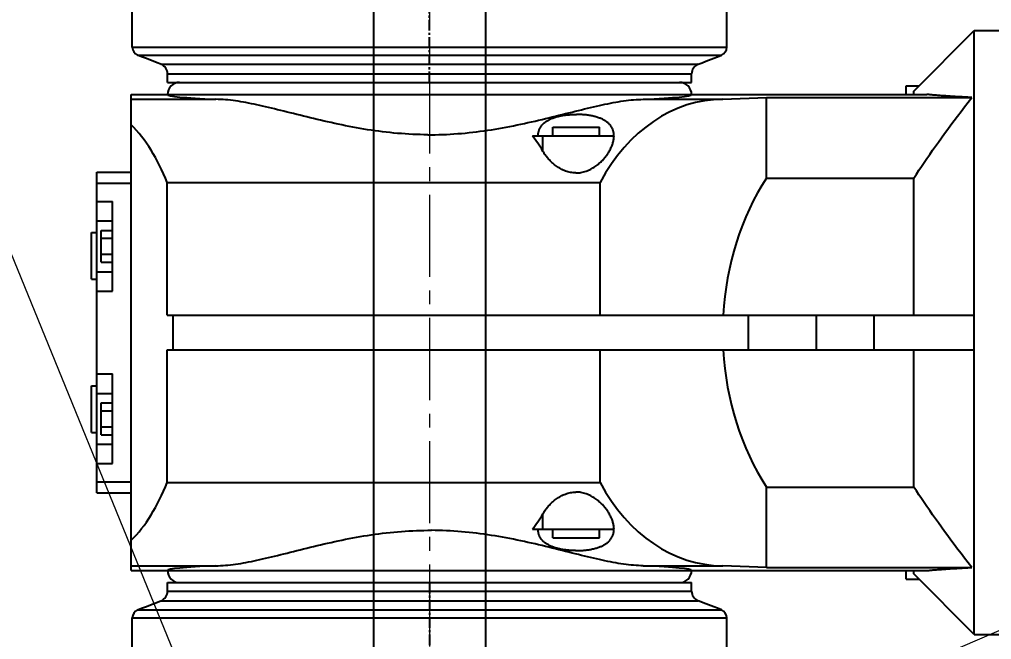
# Model space of a CAD drawing. Header units: inches. Extents: x -375 to 8535, y -477 to 12465.
# Drawn here: x 1586 to 2150, y 10822 to 11181 of the extents above; entities that cross this region are included whole.
import ezdxf

# ---------------------------------------------------------------- set-up
doc = ezdxf.new("R2010")
doc.units = ezdxf.units.IN
doc.header["$LTSCALE"] = 5
doc.linetypes.add('CENTER', pattern=[2, 1.25, -0.25, 0.25, -0.25])
doc.linetypes.add('CENTER2', pattern=[28.575, 19.05, -3.175, 3.175, -3.175])
doc.layers.add('1轮廓实线层', color=7, linetype='Continuous')
doc.layers.add('6文字层', color=3, linetype='Continuous')
doc.layers.add('图层1', color=1, linetype='CENTER2', lineweight=13)
doc.layers.add('图层4', color=3, linetype='Continuous', lineweight=13)
doc.styles.add('PC_TEXTSTYLE', font='isocp.shx', dxfattribs={"width": 0.8, "bigfont": 'hzfs.shx'})
doc.dimstyles.new('TH_GBDIM', dxfattribs={"dimscale": 15, "dimtxt": 3, "dimasz": 2.5, "dimexe": 1.25, "dimexo": 0, "dimgap": 0.8, "dimtad": 1, "dimdec": 0, "dimzin": 0, "dimdsep": 46, "dimtxsty": 'PC_TEXTSTYLE', "dimcen": 2.5, "dimclrd": 256, "dimclre": 256, "dimclrt": 3, "dimadec": 0, "dimazin": 0, "dimtfac": 0.714286, "dimtdec": 0, "dimtmove": 0, "dimatfit": 3, "dimfxl": 0, "dimtzin": 0, "dimlwd": -1, "dimlwe": -1, "dimarcsym": 0})

# ---------------------------------------------------------------- blocks, each defined once
blk = doc.blocks.new('*D1728')
at = {"layer": '1轮廓实线层', "color": 3}
for p, q in [((1824.2, 11560.72), (2945.1, 11560.72)), ((2926.35, 11523.22), (2926.35, 6264.8)), ((2687.2, 6227.3), (2945.1, 6227.3))]:
    blk.add_line(p, q, dxfattribs=at)
for points in [[(2932.6, 11523.22), (2920.1, 11523.22), (2926.35, 11560.72)], [(2920.1, 6264.8), (2932.6, 6264.8), (2926.35, 6227.3)]]:
    blk.add_solid(points, dxfattribs=at)
at = {"layer": 'Defpoints', "color": 0}
for p in [(1824.2, 11560.72), (2687.2, 6227.3), (2926.35, 6227.3)]:
    blk.add_point(p, dxfattribs=at)
at = {"layer": '1轮廓实线层', "color": 3, "insert": (2896.35, 8762.47), "char_height": 45, "attachment_point": 5, "rotation": 90, "style": 'PC_TEXTSTYLE'}
blk.add_mtext('～5335', dxfattribs=at)
blk = doc.blocks.new('7.5KW-11KW')
at = {"color": 1, "linetype": 'CENTER'}
for p, q in [((-12856.14, 5770.08), (-12856.14, 5846.08)), ((-12856.14, 5480.08), (-12856.14, 5404.08))]:
    blk.add_line(p, q, dxfattribs=at)
for p, q in [((-13028.64, 5790.46), (-13028.64, 5813.08)), ((-12683.64, 5790.46), (-12683.64, 5813.08)), ((-12575.14, 5765.08), (-12540.14, 5800.08)), ((-12540.14, 5800.08), (-12497.14, 5800.08)), ((-12540.14, 5450.08), (-12540.14, 5800.08)), ((-13028.64, 5790.46), (-12683.64, 5790.46)), ((-13023.23, 5784.97), (-13025.49, 5785.85)), ((-13025.49, 5785.85), (-12686.79, 5785.85)), ((-12689.05, 5784.97), (-12686.79, 5785.85)), ((-13020.98, 5784.09), (-13023.23, 5784.97)), ((-13016.47, 5782.33), (-13020.98, 5784.09)), ((-13014.21, 5781.45), (-13016.47, 5782.33)), ((-13011.96, 5780.57), (-13014.21, 5781.45)), ((-13011.96, 5780.57), (-12700.32, 5780.57)), ((-12700.32, 5780.57), (-12698.06, 5781.45)), ((-12698.06, 5781.45), (-12695.81, 5782.33)), ((-12695.81, 5782.33), (-12691.3, 5784.09)), ((-12691.3, 5784.09), (-12689.05, 5784.97)), ((-13008.14, 5774.98), (-12704.14, 5774.98)), ((-13008.14, 5770.08), (-13008.14, 5774.98)), ((-12704.14, 5770.08), (-12704.14, 5774.98)), ((-13008.14, 5770.08), (-12704.14, 5770.08)), ((-13029.14, 5763.08), (-12567.67, 5763.08)), ((-13029.14, 5487.08), (-13029.14, 5763.08)), ((-12579.64, 5768.08), (-12572.14, 5768.08)), ((-12579.64, 5763.08), (-12579.64, 5768.08)), ((-12575.14, 5763.08), (-12575.14, 5765.08)), ((-12567.12, 5763.02), (-12567.67, 5763.08)), ((-12566.56, 5762.97), (-12567.12, 5763.02)), ((-12565.98, 5762.92), (-12566.56, 5762.97)), ((-13029.14, 5760.28), (-12980.07, 5760.28)), ((-12978.71, 5760.26), (-12980.07, 5760.28)), ((-12977.33, 5760.21), (-12978.71, 5760.26)), ((-12975.92, 5760.14), (-12977.33, 5760.21)), ((-12974.5, 5760.03), (-12975.92, 5760.14)), ((-12973.05, 5759.9), (-12974.5, 5760.03)), ((-12971.59, 5759.74), (-12973.05, 5759.9)), ((-12970.12, 5759.56), (-12971.59, 5759.74)), ((-12968.63, 5759.36), (-12970.12, 5759.56)), ((-12967.14, 5759.13), (-12968.63, 5759.36)), ((-12965.65, 5758.89), (-12967.14, 5759.13)), ((-12964.15, 5758.63), (-12965.65, 5758.89)), ((-12962.62, 5758.36), (-12964.15, 5758.63)), ((-12961.07, 5758.06), (-12962.62, 5758.36)), ((-12959.5, 5757.75), (-12961.07, 5758.06)), ((-12957.9, 5757.42), (-12959.5, 5757.75)), ((-12956.28, 5757.07), (-12957.9, 5757.42)), ((-12756, 5757.07), (-12754.38, 5757.42)), ((-12754.38, 5757.42), (-12752.78, 5757.75)), ((-12752.78, 5757.75), (-12751.2, 5758.06)), ((-12751.2, 5758.06), (-12749.65, 5758.36)), ((-12749.65, 5758.36), (-12748.13, 5758.63)), ((-12748.13, 5758.63), (-12746.63, 5758.89)), ((-12746.63, 5758.89), (-12745.13, 5759.13)), ((-12745.13, 5759.13), (-12743.64, 5759.36)), ((-12743.64, 5759.36), (-12742.16, 5759.56)), ((-12742.16, 5759.56), (-12740.69, 5759.74)), ((-12740.69, 5759.74), (-12739.23, 5759.9)), ((-12739.23, 5759.9), (-12737.78, 5760.03)), ((-12737.78, 5760.03), (-12736.35, 5760.14)), ((-12736.35, 5760.14), (-12734.95, 5760.21)), ((-12734.95, 5760.21), (-12733.56, 5760.26)), ((-12733.56, 5760.26), (-12732.2, 5760.28)), ((-12732.2, 5760.28), (-12686.04, 5760.28)), ((-12686.04, 5760.28), (-12660.73, 5761.31)), ((-12660.73, 5761.31), (-12541.54, 5761.31)), ((-12660.73, 5714.64), (-12660.73, 5761.31)), ((-12565.38, 5762.86), (-12565.98, 5762.92)), ((-12564.76, 5762.81), (-12565.38, 5762.86)), ((-12564.12, 5762.76), (-12564.76, 5762.81)), ((-12563.47, 5762.7), (-12564.12, 5762.76)), ((-12562.79, 5762.65), (-12563.47, 5762.7)), ((-12562.1, 5762.59), (-12562.79, 5762.65)), ((-12561.38, 5762.54), (-12562.1, 5762.59)), ((-12560.65, 5762.48), (-12561.38, 5762.54)), ((-12559.9, 5762.43), (-12560.65, 5762.48)), ((-12559.12, 5762.37), (-12559.9, 5762.43)), ((-12558.33, 5762.32), (-12559.12, 5762.37)), ((-12557.51, 5762.26), (-12558.33, 5762.32)), ((-12556.68, 5762.2), (-12557.51, 5762.26)), ((-12555.82, 5762.15), (-12556.68, 5762.2)), ((-12554.95, 5762.09), (-12555.82, 5762.15)), ((-12554.05, 5762.03), (-12554.95, 5762.09)), ((-12553.13, 5761.98), (-12554.05, 5762.03)), ((-12552.19, 5761.92), (-12553.13, 5761.98)), ((-12551.23, 5761.86), (-12552.19, 5761.92)), ((-12550.24, 5761.8), (-12551.23, 5761.86)), ((-12549.24, 5761.74), (-12550.24, 5761.8)), ((-12548.21, 5761.68), (-12549.24, 5761.74)), ((-12547.15, 5761.62), (-12548.21, 5761.68)), ((-12546.08, 5761.56), (-12547.15, 5761.62)), ((-12544.98, 5761.5), (-12546.08, 5761.56)), ((-12545.76, 5755.88), (-12543.67, 5758.58)), ((-12543.86, 5761.43), (-12544.98, 5761.5)), ((-12542.71, 5761.37), (-12543.86, 5761.43)), ((-12543.67, 5758.58), (-12541.54, 5761.31)), ((-12541.54, 5761.31), (-12542.71, 5761.37)), ((-12954.63, 5756.71), (-12956.28, 5757.07)), ((-12952.96, 5756.34), (-12954.63, 5756.71)), ((-12951.26, 5755.95), (-12952.96, 5756.34)), ((-12949.54, 5755.55), (-12951.26, 5755.95)), ((-12947.81, 5755.13), (-12949.54, 5755.55)), ((-12946.04, 5754.71), (-12947.81, 5755.13)), ((-12944.26, 5754.27), (-12946.04, 5754.71)), ((-12942.46, 5753.83), (-12944.26, 5754.27)), ((-12940.63, 5753.38), (-12942.46, 5753.83)), ((-12938.79, 5752.92), (-12940.63, 5753.38)), ((-12936.93, 5752.45), (-12938.79, 5752.92)), ((-12935.04, 5751.98), (-12936.93, 5752.45)), ((-12933.14, 5751.5), (-12935.04, 5751.98)), ((-12779.13, 5751.5), (-12777.23, 5751.98)), ((-12777.23, 5751.98), (-12775.35, 5752.45)), ((-12775.35, 5752.45), (-12773.49, 5752.92)), ((-12773.49, 5752.92), (-12771.64, 5753.38)), ((-12771.64, 5753.38), (-12769.82, 5753.83)), ((-12769.82, 5753.83), (-12768.02, 5754.27)), ((-12768.02, 5754.27), (-12766.23, 5754.71)), ((-12766.23, 5754.71), (-12764.47, 5755.13)), ((-12764.47, 5755.13), (-12762.73, 5755.55)), ((-12762.73, 5755.55), (-12761.02, 5755.95)), ((-12761.02, 5755.95), (-12759.32, 5756.34)), ((-12759.32, 5756.34), (-12757.65, 5756.71)), ((-12757.65, 5756.71), (-12756, 5757.07)), ((-12549.81, 5750.6), (-12547.81, 5753.22)), ((-12547.81, 5753.22), (-12545.76, 5755.88)), ((-12931.22, 5751.02), (-12933.14, 5751.5)), ((-12929.29, 5750.54), (-12931.22, 5751.02)), ((-12927.33, 5750.06), (-12929.29, 5750.54)), ((-12925.36, 5749.58), (-12927.33, 5750.06)), ((-12923.38, 5749.1), (-12925.36, 5749.58)), ((-12921.38, 5748.62), (-12923.38, 5749.1)), ((-12919.36, 5748.14), (-12921.38, 5748.62)), ((-12917.33, 5747.67), (-12919.36, 5748.14)), ((-12915.29, 5747.2), (-12917.33, 5747.67)), ((-12913.23, 5746.74), (-12915.29, 5747.2)), ((-12911.16, 5746.29), (-12913.23, 5746.74)), ((-12909.08, 5745.84), (-12911.16, 5746.29)), ((-12803.19, 5745.84), (-12801.11, 5746.29)), ((-12801.11, 5746.29), (-12799.04, 5746.74)), ((-12799.04, 5746.74), (-12796.99, 5747.2)), ((-12796.99, 5747.2), (-12794.94, 5747.67)), ((-12794.94, 5747.67), (-12792.91, 5748.14)), ((-12792.91, 5748.14), (-12790.9, 5748.62)), ((-12790.9, 5748.62), (-12788.9, 5749.1)), ((-12790.51, 5745.78), (-12790.24, 5746.06)), ((-12790.24, 5746.06), (-12789.95, 5746.34)), ((-12789.95, 5746.34), (-12789.65, 5746.6)), ((-12789.65, 5746.6), (-12789.34, 5746.86)), ((-12789.34, 5746.86), (-12789.01, 5747.12)), ((-12789.01, 5747.12), (-12788.68, 5747.36)), ((-12788.9, 5749.1), (-12786.91, 5749.58)), ((-12788.68, 5747.36), (-12788.33, 5747.6)), ((-12788.33, 5747.6), (-12787.97, 5747.83)), ((-12787.97, 5747.83), (-12787.6, 5748.05)), ((-12787.6, 5748.05), (-12787.22, 5748.27)), ((-12787.22, 5748.27), (-12786.82, 5748.47)), ((-12786.91, 5749.58), (-12784.94, 5750.06)), ((-12786.82, 5748.47), (-12786.42, 5748.68)), ((-12786.42, 5748.68), (-12785.99, 5748.87)), ((-12785.99, 5748.87), (-12785.55, 5749.07)), ((-12785.55, 5749.07), (-12785.1, 5749.25)), ((-12785.1, 5749.25), (-12784.64, 5749.43)), ((-12784.94, 5750.06), (-12782.99, 5750.54)), ((-12784.64, 5749.43), (-12784.16, 5749.61)), ((-12784.16, 5749.61), (-12783.66, 5749.77)), ((-12783.66, 5749.77), (-12783.16, 5749.93)), ((-12783.16, 5749.93), (-12782.64, 5750.09)), ((-12782.99, 5750.54), (-12781.05, 5751.02)), ((-12782.64, 5750.09), (-12782.11, 5750.23)), ((-12782.11, 5750.23), (-12781.57, 5750.37)), ((-12781.57, 5750.37), (-12781.02, 5750.5)), ((-12781.05, 5751.02), (-12779.13, 5751.5)), ((-12781.02, 5750.5), (-12780.46, 5750.62)), ((-12780.46, 5750.62), (-12779.89, 5750.74)), ((-12779.89, 5750.74), (-12779.31, 5750.84)), ((-12779.31, 5750.84), (-12778.73, 5750.94)), ((-12778.73, 5750.94), (-12778.13, 5751.03)), ((-12778.13, 5751.03), (-12777.54, 5751.12)), ((-12777.54, 5751.12), (-12776.94, 5751.19)), ((-12776.94, 5751.19), (-12776.33, 5751.26)), ((-12776.33, 5751.26), (-12775.72, 5751.32)), ((-12775.72, 5751.32), (-12775.11, 5751.37)), ((-12775.11, 5751.37), (-12774.5, 5751.42)), ((-12774.5, 5751.42), (-12773.88, 5751.45)), ((-12773.88, 5751.45), (-12773.27, 5751.48)), ((-12773.27, 5751.48), (-12772.66, 5751.5)), ((-12772.66, 5751.5), (-12772.05, 5751.52)), ((-12772.05, 5751.52), (-12771.44, 5751.52)), ((-12771.44, 5751.52), (-12770.84, 5751.52)), ((-12770.23, 5751.52), (-12770.84, 5751.52)), ((-12769.62, 5751.5), (-12770.23, 5751.52)), ((-12769.01, 5751.48), (-12769.62, 5751.5)), ((-12768.4, 5751.45), (-12769.01, 5751.48)), ((-12767.78, 5751.42), (-12768.4, 5751.45)), ((-12767.17, 5751.37), (-12767.78, 5751.42)), ((-12766.56, 5751.32), (-12767.17, 5751.37)), ((-12765.95, 5751.26), (-12766.56, 5751.32)), ((-12765.34, 5751.19), (-12765.95, 5751.26)), ((-12764.74, 5751.12), (-12765.34, 5751.19)), ((-12764.14, 5751.03), (-12764.74, 5751.12)), ((-12763.55, 5750.94), (-12764.14, 5751.03)), ((-12762.97, 5750.84), (-12763.55, 5750.94)), ((-12762.39, 5750.74), (-12762.97, 5750.84)), ((-12761.82, 5750.62), (-12762.39, 5750.74)), ((-12761.26, 5750.5), (-12761.82, 5750.62)), ((-12760.71, 5750.37), (-12761.26, 5750.5)), ((-12760.17, 5750.23), (-12760.71, 5750.37)), ((-12759.64, 5750.09), (-12760.17, 5750.23)), ((-12759.12, 5749.93), (-12759.64, 5750.09)), ((-12758.62, 5749.77), (-12759.12, 5749.93)), ((-12758.12, 5749.61), (-12758.62, 5749.77)), ((-12757.64, 5749.43), (-12758.12, 5749.61)), ((-12757.17, 5749.25), (-12757.64, 5749.43)), ((-12756.72, 5749.07), (-12757.17, 5749.25)), ((-12756.28, 5748.87), (-12756.72, 5749.07)), ((-12755.86, 5748.68), (-12756.28, 5748.87)), ((-12755.45, 5748.47), (-12755.86, 5748.68)), ((-12755.06, 5748.27), (-12755.45, 5748.47)), ((-12754.68, 5748.05), (-12755.06, 5748.27)), ((-12754.31, 5747.83), (-12754.68, 5748.05)), ((-12753.95, 5747.6), (-12754.31, 5747.83)), ((-12753.6, 5747.36), (-12753.95, 5747.6)), ((-12753.26, 5747.12), (-12753.6, 5747.36)), ((-12752.94, 5746.86), (-12753.26, 5747.12)), ((-12752.62, 5746.6), (-12752.94, 5746.86)), ((-12752.32, 5746.34), (-12752.62, 5746.6)), ((-12752.04, 5746.06), (-12752.32, 5746.34)), ((-12751.76, 5745.78), (-12752.04, 5746.06)), ((-12553.69, 5745.45), (-12551.77, 5748.01)), ((-12551.77, 5748.01), (-12549.81, 5750.6)), ((-12906.99, 5745.4), (-12909.08, 5745.84)), ((-12904.89, 5744.97), (-12906.99, 5745.4)), ((-12902.77, 5744.56), (-12904.89, 5744.97)), ((-12900.65, 5744.15), (-12902.77, 5744.56)), ((-12898.51, 5743.76), (-12900.65, 5744.15)), ((-12896.37, 5743.38), (-12898.51, 5743.76)), ((-12894.22, 5743.02), (-12896.37, 5743.38)), ((-12892.07, 5742.67), (-12894.22, 5743.02)), ((-12889.91, 5742.34), (-12892.07, 5742.67)), ((-12887.74, 5742.03), (-12889.91, 5742.34)), ((-12885.56, 5741.73), (-12887.74, 5742.03)), ((-12883.39, 5741.45), (-12885.56, 5741.73)), ((-12881.21, 5741.2), (-12883.39, 5741.45)), ((-12879.02, 5740.96), (-12881.21, 5741.2)), ((-12876.84, 5740.74), (-12879.02, 5740.96)), ((-12874.65, 5740.54), (-12876.84, 5740.74)), ((-12872.47, 5740.37), (-12874.65, 5740.54)), ((-12870.28, 5740.21), (-12872.47, 5740.37)), ((-12842, 5740.21), (-12839.81, 5740.37)), ((-12839.81, 5740.37), (-12837.63, 5740.54)), ((-12837.63, 5740.54), (-12835.44, 5740.74)), ((-12835.44, 5740.74), (-12833.25, 5740.96)), ((-12833.25, 5740.96), (-12831.07, 5741.2)), ((-12831.07, 5741.2), (-12828.89, 5741.45)), ((-12828.89, 5741.45), (-12826.71, 5741.73)), ((-12826.71, 5741.73), (-12824.54, 5742.03)), ((-12824.54, 5742.03), (-12822.37, 5742.34)), ((-12822.37, 5742.34), (-12820.21, 5742.67)), ((-12820.21, 5742.67), (-12818.05, 5743.02)), ((-12818.05, 5743.02), (-12815.9, 5743.38)), ((-12815.9, 5743.38), (-12813.76, 5743.76)), ((-12813.76, 5743.76), (-12811.63, 5744.15)), ((-12811.63, 5744.15), (-12809.5, 5744.56)), ((-12809.5, 5744.56), (-12807.39, 5744.97)), ((-12807.39, 5744.97), (-12805.29, 5745.4)), ((-12805.29, 5745.4), (-12803.19, 5745.84)), ((-12793.08, 5740.17), (-12793.04, 5740.53)), ((-12793.04, 5740.53), (-12792.98, 5740.88)), ((-12792.98, 5740.88), (-12792.91, 5741.24)), ((-12792.91, 5741.24), (-12792.83, 5741.59)), ((-12792.83, 5741.59), (-12792.73, 5741.94)), ((-12792.73, 5741.94), (-12792.63, 5742.29)), ((-12792.63, 5742.29), (-12792.5, 5742.63)), ((-12792.5, 5742.63), (-12792.37, 5742.97)), ((-12792.37, 5742.97), (-12792.22, 5743.31)), ((-12792.22, 5743.31), (-12792.05, 5743.64)), ((-12792.05, 5743.64), (-12791.87, 5743.96)), ((-12791.87, 5743.96), (-12791.68, 5744.28)), ((-12791.68, 5744.28), (-12791.48, 5744.59)), ((-12791.48, 5744.59), (-12791.26, 5744.9)), ((-12791.26, 5744.9), (-12791.02, 5745.2)), ((-12791.02, 5745.2), (-12790.78, 5745.49)), ((-12790.78, 5745.49), (-12790.51, 5745.78)), ((-12784.64, 5744.08), (-12757.64, 5744.08)), ((-12784.64, 5739.08), (-12784.64, 5744.08)), ((-12757.64, 5739.08), (-12757.64, 5744.08)), ((-12751.5, 5745.49), (-12751.76, 5745.78)), ((-12751.25, 5745.2), (-12751.5, 5745.49)), ((-12751.02, 5744.9), (-12751.25, 5745.2)), ((-12750.8, 5744.59), (-12751.02, 5744.9)), ((-12750.59, 5744.28), (-12750.8, 5744.59)), ((-12750.4, 5743.96), (-12750.59, 5744.28)), ((-12750.22, 5743.64), (-12750.4, 5743.96)), ((-12750.06, 5743.31), (-12750.22, 5743.64)), ((-12749.91, 5742.97), (-12750.06, 5743.31)), ((-12749.77, 5742.63), (-12749.91, 5742.97)), ((-12749.65, 5742.29), (-12749.77, 5742.63)), ((-12749.54, 5741.94), (-12749.65, 5742.29)), ((-12749.45, 5741.59), (-12749.54, 5741.94)), ((-12749.36, 5741.24), (-12749.45, 5741.59)), ((-12749.3, 5740.88), (-12749.36, 5741.24)), ((-12749.24, 5740.53), (-12749.3, 5740.88)), ((-12749.2, 5740.17), (-12749.24, 5740.53)), ((-12559.2, 5737.95), (-12557.4, 5740.42)), ((-12557.4, 5740.42), (-12555.56, 5742.92)), ((-12555.56, 5742.92), (-12553.69, 5745.45)), ((-12868.09, 5740.08), (-12870.28, 5740.21)), ((-12865.91, 5739.97), (-12868.09, 5740.08)), ((-12863.73, 5739.88), (-12865.91, 5739.97)), ((-12861.56, 5739.81), (-12863.73, 5739.88)), ((-12859.38, 5739.77), (-12861.56, 5739.81)), ((-12857.22, 5739.75), (-12859.38, 5739.77)), ((-12857.22, 5739.75), (-12855.06, 5739.75)), ((-12855.06, 5739.75), (-12852.89, 5739.77)), ((-12852.89, 5739.77), (-12850.72, 5739.81)), ((-12850.72, 5739.81), (-12848.54, 5739.88)), ((-12848.54, 5739.88), (-12846.37, 5739.97)), ((-12846.37, 5739.97), (-12844.18, 5740.08)), ((-12844.18, 5740.08), (-12842, 5740.21)), ((-12796.35, 5739.08), (-12749.14, 5739.08)), ((-12793.14, 5739.08), (-12793.13, 5739.44)), ((-12793.13, 5739.44), (-12793.11, 5739.8)), ((-12793.11, 5739.8), (-12793.08, 5740.17)), ((-12790.37, 5730.1), (-12790.37, 5739.08)), ((-12749.89, 5734.55), (-12749.73, 5735.07)), ((-12749.73, 5735.07), (-12749.59, 5735.58)), ((-12749.59, 5735.58), (-12749.47, 5736.09)), ((-12749.47, 5736.09), (-12749.37, 5736.59)), ((-12749.37, 5736.59), (-12749.29, 5737.09)), ((-12749.29, 5737.09), (-12749.22, 5737.58)), ((-12749.22, 5737.58), (-12749.18, 5738.07)), ((-12749.17, 5739.8), (-12749.2, 5740.17)), ((-12749.18, 5738.07), (-12749.15, 5738.55)), ((-12749.15, 5739.44), (-12749.17, 5739.8)), ((-12749.14, 5739.08), (-12749.15, 5739.44)), ((-12749.15, 5738.55), (-12749.14, 5739.02)), ((-12749.14, 5739.02), (-12749.14, 5739.08)), ((-12562.68, 5733.09), (-12560.96, 5735.51)), ((-12560.96, 5735.51), (-12559.2, 5737.95)), ((-12790.06, 5729.58), (-12790.37, 5730.1)), ((-12789.73, 5729.06), (-12790.06, 5729.58)), ((-12752.73, 5728.78), (-12752.4, 5729.3)), ((-12752.4, 5729.3), (-12752.07, 5729.82)), ((-12752.07, 5729.82), (-12751.77, 5730.34)), ((-12751.77, 5730.34), (-12751.48, 5730.87)), ((-12751.48, 5730.87), (-12751.2, 5731.4)), ((-12751.2, 5731.4), (-12750.94, 5731.92)), ((-12750.94, 5731.92), (-12750.69, 5732.45)), ((-12750.69, 5732.45), (-12750.47, 5732.98)), ((-12750.47, 5732.98), (-12750.26, 5733.5)), ((-12750.26, 5733.5), (-12750.06, 5734.03)), ((-12750.06, 5734.03), (-12749.89, 5734.55)), ((-12566.01, 5728.34), (-12564.36, 5730.7)), ((-12564.36, 5730.7), (-12562.68, 5733.09)), ((-12789.38, 5728.55), (-12789.73, 5729.06)), ((-12789.03, 5728.04), (-12789.38, 5728.55)), ((-12788.66, 5727.53), (-12789.03, 5728.04)), ((-12788.28, 5727.04), (-12788.66, 5727.53)), ((-12787.89, 5726.55), (-12788.28, 5727.04)), ((-12787.48, 5726.06), (-12787.89, 5726.55)), ((-12787.07, 5725.59), (-12787.48, 5726.06)), ((-12786.63, 5725.12), (-12787.07, 5725.59)), ((-12786.18, 5724.64), (-12786.63, 5725.12)), ((-12785.71, 5724.17), (-12786.18, 5724.64)), ((-12785.22, 5723.71), (-12785.71, 5724.17)), ((-12784.71, 5723.24), (-12785.22, 5723.71)), ((-12757.85, 5723), (-12757.33, 5723.46)), ((-12757.33, 5723.46), (-12756.83, 5723.92)), ((-12756.83, 5723.92), (-12756.35, 5724.39)), ((-12756.35, 5724.39), (-12755.88, 5724.86)), ((-12755.88, 5724.86), (-12755.44, 5725.34)), ((-12755.44, 5725.34), (-12755.02, 5725.81)), ((-12755.02, 5725.81), (-12754.61, 5726.29)), ((-12754.61, 5726.29), (-12754.21, 5726.77)), ((-12754.21, 5726.77), (-12753.82, 5727.27)), ((-12753.82, 5727.27), (-12753.45, 5727.77)), ((-12753.45, 5727.77), (-12753.08, 5728.27)), ((-12753.08, 5728.27), (-12752.73, 5728.78)), ((-12570.73, 5721.39), (-12569.19, 5723.68)), ((-12569.19, 5723.68), (-12567.62, 5726)), ((-12567.62, 5726), (-12566.01, 5728.34)), ((-13049.14, 5718.08), (-13029.14, 5718.08)), ((-13049.14, 5532.08), (-13049.14, 5718.08)), ((-12784.18, 5722.79), (-12784.71, 5723.24)), ((-12783.63, 5722.34), (-12784.18, 5722.79)), ((-12783.07, 5721.9), (-12783.63, 5722.34)), ((-12782.49, 5721.48), (-12783.07, 5721.9)), ((-12781.89, 5721.07), (-12782.49, 5721.48)), ((-12781.28, 5720.67), (-12781.89, 5721.07)), ((-12780.65, 5720.29), (-12781.28, 5720.67)), ((-12780, 5719.93), (-12780.65, 5720.29)), ((-12779.34, 5719.59), (-12780, 5719.93)), ((-12778.67, 5719.27), (-12779.34, 5719.59)), ((-12777.98, 5718.98), (-12778.67, 5719.27)), ((-12777.28, 5718.71), (-12777.98, 5718.98)), ((-12776.57, 5718.46), (-12777.28, 5718.71)), ((-12775.85, 5718.25), (-12776.57, 5718.46)), ((-12775.12, 5718.06), (-12775.85, 5718.25)), ((-12774.38, 5717.9), (-12775.12, 5718.06)), ((-12773.63, 5717.77), (-12774.38, 5717.9)), ((-12769.05, 5717.72), (-12768.3, 5717.83)), ((-12768.3, 5717.83), (-12767.55, 5717.97)), ((-12767.55, 5717.97), (-12766.82, 5718.14)), ((-12766.82, 5718.14), (-12766.09, 5718.34)), ((-12766.09, 5718.34), (-12765.37, 5718.57)), ((-12765.37, 5718.57), (-12764.67, 5718.83)), ((-12764.67, 5718.83), (-12763.98, 5719.11)), ((-12763.98, 5719.11), (-12763.3, 5719.42)), ((-12763.3, 5719.42), (-12762.63, 5719.75)), ((-12762.63, 5719.75), (-12761.98, 5720.1)), ((-12761.98, 5720.1), (-12761.34, 5720.47)), ((-12761.34, 5720.47), (-12760.72, 5720.85)), ((-12760.72, 5720.85), (-12760.11, 5721.26)), ((-12760.11, 5721.26), (-12759.52, 5721.67)), ((-12759.52, 5721.67), (-12758.95, 5722.11)), ((-12758.95, 5722.11), (-12758.39, 5722.55)), ((-12758.39, 5722.55), (-12757.85, 5723)), ((-12573.7, 5716.87), (-12572.23, 5719.12)), ((-12572.23, 5719.12), (-12570.73, 5721.39)), ((-12772.88, 5717.68), (-12773.63, 5717.77)), ((-12772.11, 5717.62), (-12772.88, 5717.68)), ((-12771.35, 5717.59), (-12772.11, 5717.62)), ((-12771.35, 5717.59), (-12770.58, 5717.6)), ((-12770.58, 5717.6), (-12769.81, 5717.64)), ((-12769.81, 5717.64), (-12769.05, 5717.72)), ((-12660.73, 5714.64), (-12575.14, 5714.64)), ((-12575.14, 5714.64), (-12573.7, 5716.87)), ((-12575.14, 5635.08), (-12575.14, 5714.64)), ((-13049.14, 5711.58), (-13029.14, 5711.58)), ((-13008.35, 5712.08), (-12757.14, 5712.08)), ((-13008.35, 5635.08), (-13008.35, 5712.08)), ((-12757.14, 5635.08), (-12757.14, 5712.08)), ((-13049.14, 5701.06), (-13040.14, 5701.06)), ((-13040.14, 5649.1), (-13040.14, 5701.06)), ((-13049.14, 5689.8), (-13040.14, 5689.8)), ((-13046.54, 5684.31), (-13040.14, 5684.31)), ((-13046.54, 5679.7), (-13046.54, 5684.31)), ((-13052.14, 5683.08), (-13049.14, 5683.08)), ((-13052.14, 5656.08), (-13052.14, 5683.08)), ((-13046.54, 5679.7), (-13040.14, 5679.7)), ((-13046.54, 5670.46), (-13046.54, 5679.7)), ((-13052.14, 5669.58), (-13052.14, 5669.58)), ((-13046.54, 5670.46), (-13040.14, 5670.46)), ((-13046.54, 5665.84), (-13046.54, 5670.46)), ((-13046.54, 5665.84), (-13040.14, 5665.84)), ((-13052.14, 5656.08), (-13049.14, 5656.08)), ((-13049.14, 5660.35), (-13040.14, 5660.35)), ((-13049.14, 5649.1), (-13040.14, 5649.1)), ((-13008.35, 5635.08), (-12540.14, 5635.08)), ((-13004.89, 5615.08), (-13004.89, 5635.08)), ((-12671.14, 5615.08), (-12671.14, 5635.08)), ((-12631.76, 5615.08), (-12631.76, 5635.08)), ((-12598.24, 5615.08), (-12598.24, 5635.08)), ((-13008.35, 5615.08), (-12540.14, 5615.08)), ((-13008.35, 5538.08), (-13008.35, 5615.08)), ((-12757.14, 5538.08), (-12757.14, 5615.08)), ((-12575.14, 5535.51), (-12575.14, 5615.08)), ((-13049.14, 5601.06), (-13040.14, 5601.06)), ((-13040.14, 5549.1), (-13040.14, 5601.06)), ((-13052.14, 5594.08), (-13049.14, 5594.08)), ((-13052.14, 5567.08), (-13052.14, 5594.08)), ((-13049.14, 5589.8), (-13040.14, 5589.8)), ((-13046.54, 5584.31), (-13040.14, 5584.31)), ((-13046.54, 5565.84), (-13046.54, 5584.31)), ((-13052.14, 5580.58), (-13052.14, 5580.58)), ((-13046.54, 5579.7), (-13040.14, 5579.7)), ((-13052.14, 5567.08), (-13049.14, 5567.08)), ((-13046.54, 5570.46), (-13040.14, 5570.46)), ((-13046.54, 5565.84), (-13040.14, 5565.84)), ((-13049.14, 5560.35), (-13040.14, 5560.35)), ((-13049.14, 5549.1), (-13040.14, 5549.1)), ((-13049.14, 5538.58), (-13029.14, 5538.58)), ((-13008.35, 5538.08), (-12757.14, 5538.08)), ((-13049.14, 5532.08), (-13029.14, 5532.08)), ((-12776.57, 5531.69), (-12775.85, 5531.91)), ((-12775.85, 5531.91), (-12775.12, 5532.09)), ((-12775.12, 5532.09), (-12774.38, 5532.25)), ((-12774.38, 5532.25), (-12773.63, 5532.38)), ((-12773.63, 5532.38), (-12772.88, 5532.47)), ((-12772.88, 5532.47), (-12772.11, 5532.53)), ((-12772.11, 5532.53), (-12771.35, 5532.56)), ((-12770.58, 5532.55), (-12771.35, 5532.56)), ((-12769.81, 5532.51), (-12770.58, 5532.55)), ((-12769.05, 5532.43), (-12769.81, 5532.51)), ((-12768.3, 5532.32), (-12769.05, 5532.43)), ((-12767.55, 5532.18), (-12768.3, 5532.32)), ((-12766.82, 5532.01), (-12767.55, 5532.18)), ((-12766.09, 5531.81), (-12766.82, 5532.01)), ((-12765.37, 5531.58), (-12766.09, 5531.81)), ((-12660.73, 5535.51), (-12575.14, 5535.51)), ((-12660.73, 5488.84), (-12660.73, 5535.51)), ((-12573.7, 5533.28), (-12575.14, 5535.51)), ((-12572.23, 5531.03), (-12573.7, 5533.28)), ((-12785.71, 5525.98), (-12785.22, 5526.45)), ((-12785.22, 5526.45), (-12784.71, 5526.91)), ((-12784.71, 5526.91), (-12784.18, 5527.36)), ((-12784.18, 5527.36), (-12783.63, 5527.81)), ((-12783.63, 5527.81), (-12783.07, 5528.25)), ((-12783.07, 5528.25), (-12782.49, 5528.67)), ((-12782.49, 5528.67), (-12781.89, 5529.08)), ((-12781.89, 5529.08), (-12781.28, 5529.48)), ((-12781.28, 5529.48), (-12780.65, 5529.86)), ((-12780.65, 5529.86), (-12780, 5530.22)), ((-12780, 5530.22), (-12779.34, 5530.56)), ((-12779.34, 5530.56), (-12778.67, 5530.88)), ((-12778.67, 5530.88), (-12777.98, 5531.17)), ((-12777.98, 5531.17), (-12777.28, 5531.44)), ((-12777.28, 5531.44), (-12776.57, 5531.69)), ((-12764.67, 5531.32), (-12765.37, 5531.58)), ((-12763.98, 5531.04), (-12764.67, 5531.32)), ((-12763.3, 5530.73), (-12763.98, 5531.04)), ((-12762.63, 5530.4), (-12763.3, 5530.73)), ((-12761.98, 5530.05), (-12762.63, 5530.4)), ((-12761.34, 5529.69), (-12761.98, 5530.05)), ((-12760.72, 5529.3), (-12761.34, 5529.69)), ((-12760.11, 5528.9), (-12760.72, 5529.3)), ((-12759.52, 5528.48), (-12760.11, 5528.9)), ((-12758.95, 5528.05), (-12759.52, 5528.48)), ((-12758.39, 5527.61), (-12758.95, 5528.05)), ((-12757.85, 5527.16), (-12758.39, 5527.61)), ((-12757.33, 5526.7), (-12757.85, 5527.16)), ((-12756.83, 5526.23), (-12757.33, 5526.7)), ((-12756.35, 5525.76), (-12756.83, 5526.23)), ((-12570.73, 5528.76), (-12572.23, 5531.03)), ((-12569.19, 5526.47), (-12570.73, 5528.76)), ((-12567.62, 5524.15), (-12569.19, 5526.47)), ((-12790.37, 5520.05), (-12790.06, 5520.57)), ((-12790.06, 5520.57), (-12789.73, 5521.09)), ((-12789.73, 5521.09), (-12789.38, 5521.6)), ((-12789.38, 5521.6), (-12789.03, 5522.11)), ((-12789.03, 5522.11), (-12788.66, 5522.62)), ((-12788.66, 5522.62), (-12788.28, 5523.12)), ((-12788.28, 5523.12), (-12787.89, 5523.61)), ((-12787.89, 5523.61), (-12787.48, 5524.09)), ((-12787.48, 5524.09), (-12787.07, 5524.56)), ((-12787.07, 5524.56), (-12786.63, 5525.04)), ((-12786.63, 5525.04), (-12786.18, 5525.51)), ((-12786.18, 5525.51), (-12785.71, 5525.98)), ((-12755.88, 5525.29), (-12756.35, 5525.76)), ((-12755.44, 5524.82), (-12755.88, 5525.29)), ((-12755.02, 5524.34), (-12755.44, 5524.82)), ((-12754.61, 5523.87), (-12755.02, 5524.34)), ((-12754.21, 5523.38), (-12754.61, 5523.87)), ((-12753.82, 5522.89), (-12754.21, 5523.38)), ((-12753.45, 5522.39), (-12753.82, 5522.89)), ((-12753.08, 5521.88), (-12753.45, 5522.39)), ((-12752.73, 5521.37), (-12753.08, 5521.88)), ((-12752.4, 5520.85), (-12752.73, 5521.37)), ((-12752.07, 5520.33), (-12752.4, 5520.85)), ((-12566.01, 5521.81), (-12567.62, 5524.15)), ((-12564.36, 5519.45), (-12566.01, 5521.81)), ((-12790.37, 5511.08), (-12790.37, 5520.05)), ((-12751.77, 5519.81), (-12752.07, 5520.33)), ((-12751.48, 5519.28), (-12751.77, 5519.81)), ((-12751.2, 5518.76), (-12751.48, 5519.28)), ((-12750.94, 5518.23), (-12751.2, 5518.76)), ((-12750.69, 5517.7), (-12750.94, 5518.23)), ((-12750.47, 5517.17), (-12750.69, 5517.7)), ((-12750.26, 5516.65), (-12750.47, 5517.17)), ((-12750.06, 5516.12), (-12750.26, 5516.65)), ((-12749.89, 5515.6), (-12750.06, 5516.12)), ((-12749.73, 5515.09), (-12749.89, 5515.6)), ((-12749.59, 5514.57), (-12749.73, 5515.09)), ((-12562.68, 5517.06), (-12564.36, 5519.45)), ((-12560.96, 5514.65), (-12562.68, 5517.06)), ((-12881.21, 5508.96), (-12879.02, 5509.19)), ((-12879.02, 5509.19), (-12876.84, 5509.41)), ((-12876.84, 5509.41), (-12874.65, 5509.61)), ((-12874.65, 5509.61), (-12872.47, 5509.79)), ((-12872.47, 5509.79), (-12870.28, 5509.94)), ((-12870.28, 5509.94), (-12868.09, 5510.07)), ((-12868.09, 5510.07), (-12865.91, 5510.19)), ((-12865.91, 5510.19), (-12863.73, 5510.27)), ((-12863.73, 5510.27), (-12861.56, 5510.34)), ((-12861.56, 5510.34), (-12859.38, 5510.38)), ((-12859.38, 5510.38), (-12857.22, 5510.41)), ((-12857.22, 5510.41), (-12855.06, 5510.41)), ((-12852.89, 5510.38), (-12855.06, 5510.41)), ((-12850.72, 5510.34), (-12852.89, 5510.38)), ((-12848.54, 5510.27), (-12850.72, 5510.34)), ((-12846.37, 5510.19), (-12848.54, 5510.27)), ((-12844.18, 5510.07), (-12846.37, 5510.19)), ((-12842, 5509.94), (-12844.18, 5510.07)), ((-12839.81, 5509.79), (-12842, 5509.94)), ((-12837.63, 5509.61), (-12839.81, 5509.79)), ((-12835.44, 5509.41), (-12837.63, 5509.61)), ((-12833.25, 5509.19), (-12835.44, 5509.41)), ((-12831.07, 5508.96), (-12833.25, 5509.19)), ((-12796.35, 5511.08), (-12749.14, 5511.08)), ((-12793.13, 5510.72), (-12793.14, 5511.08)), ((-12793.11, 5510.37), (-12793.13, 5510.72)), ((-12793.08, 5510.02), (-12793.11, 5510.37)), ((-12793.04, 5509.67), (-12793.08, 5510.02)), ((-12792.99, 5509.33), (-12793.04, 5509.67)), ((-12792.93, 5508.98), (-12792.99, 5509.33)), ((-12784.64, 5506.08), (-12784.64, 5511.08)), ((-12757.64, 5506.08), (-12757.64, 5511.08)), ((-12749.47, 5514.06), (-12749.59, 5514.57)), ((-12749.37, 5513.56), (-12749.47, 5514.06)), ((-12749.29, 5513.06), (-12749.37, 5513.56)), ((-12749.35, 5508.98), (-12749.29, 5509.33)), ((-12749.22, 5512.57), (-12749.29, 5513.06)), ((-12749.29, 5509.33), (-12749.23, 5509.67)), ((-12749.23, 5509.67), (-12749.19, 5510.02)), ((-12749.18, 5512.08), (-12749.22, 5512.57)), ((-12749.19, 5510.02), (-12749.16, 5510.37)), ((-12749.15, 5511.61), (-12749.18, 5512.08)), ((-12749.16, 5510.37), (-12749.15, 5510.72)), ((-12749.14, 5511.14), (-12749.15, 5511.61)), ((-12749.15, 5510.72), (-12749.14, 5511.08)), ((-12749.14, 5511.08), (-12749.14, 5511.13)), ((-12559.2, 5512.2), (-12560.96, 5514.65)), ((-12557.4, 5509.73), (-12559.2, 5512.2)), ((-12555.56, 5507.23), (-12557.4, 5509.73)), ((-12913.23, 5503.41), (-12911.16, 5503.87)), ((-12911.16, 5503.87), (-12909.08, 5504.31)), ((-12909.08, 5504.31), (-12906.99, 5504.75)), ((-12906.99, 5504.75), (-12904.89, 5505.18)), ((-12904.89, 5505.18), (-12902.77, 5505.6)), ((-12902.77, 5505.6), (-12900.65, 5506)), ((-12900.65, 5506), (-12898.51, 5506.39)), ((-12898.51, 5506.39), (-12896.37, 5506.77)), ((-12896.37, 5506.77), (-12894.22, 5507.13)), ((-12894.22, 5507.13), (-12892.07, 5507.48)), ((-12892.07, 5507.48), (-12889.91, 5507.81)), ((-12889.91, 5507.81), (-12887.74, 5508.12)), ((-12887.74, 5508.12), (-12885.56, 5508.42)), ((-12885.56, 5508.42), (-12883.39, 5508.7)), ((-12883.39, 5508.7), (-12881.21, 5508.96)), ((-12828.89, 5508.7), (-12831.07, 5508.96)), ((-12826.71, 5508.42), (-12828.89, 5508.7)), ((-12824.54, 5508.12), (-12826.71, 5508.42)), ((-12822.37, 5507.81), (-12824.54, 5508.12)), ((-12820.21, 5507.48), (-12822.37, 5507.81)), ((-12818.05, 5507.13), (-12820.21, 5507.48)), ((-12815.9, 5506.77), (-12818.05, 5507.13)), ((-12813.76, 5506.39), (-12815.9, 5506.77)), ((-12811.63, 5506), (-12813.76, 5506.39)), ((-12809.5, 5505.6), (-12811.63, 5506)), ((-12807.39, 5505.18), (-12809.5, 5505.6)), ((-12805.29, 5504.75), (-12807.39, 5505.18)), ((-12803.19, 5504.31), (-12805.29, 5504.75)), ((-12801.11, 5503.87), (-12803.19, 5504.31)), ((-12799.04, 5503.41), (-12801.11, 5503.87)), ((-12792.85, 5508.64), (-12792.93, 5508.98)), ((-12792.76, 5508.3), (-12792.85, 5508.64)), ((-12792.66, 5507.96), (-12792.76, 5508.3)), ((-12792.54, 5507.63), (-12792.66, 5507.96)), ((-12792.42, 5507.3), (-12792.54, 5507.63)), ((-12792.28, 5506.98), (-12792.42, 5507.3)), ((-12792.12, 5506.65), (-12792.28, 5506.98)), ((-12791.96, 5506.34), (-12792.12, 5506.65)), ((-12791.78, 5506.03), (-12791.96, 5506.34)), ((-12791.59, 5505.72), (-12791.78, 5506.03)), ((-12791.38, 5505.42), (-12791.59, 5505.72)), ((-12791.16, 5505.13), (-12791.38, 5505.42)), ((-12790.93, 5504.84), (-12791.16, 5505.13)), ((-12790.69, 5504.56), (-12790.93, 5504.84)), ((-12790.43, 5504.28), (-12790.69, 5504.56)), ((-12790.16, 5504.01), (-12790.43, 5504.28)), ((-12789.88, 5503.75), (-12790.16, 5504.01)), ((-12789.58, 5503.49), (-12789.88, 5503.75)), ((-12784.64, 5506.08), (-12757.64, 5506.08)), ((-12752.69, 5503.49), (-12752.4, 5503.75)), ((-12752.4, 5503.75), (-12752.12, 5504.01)), ((-12752.12, 5504.01), (-12751.85, 5504.28)), ((-12751.85, 5504.28), (-12751.59, 5504.56)), ((-12751.59, 5504.56), (-12751.35, 5504.84)), ((-12751.35, 5504.84), (-12751.12, 5505.13)), ((-12751.12, 5505.13), (-12750.9, 5505.42)), ((-12750.9, 5505.42), (-12750.69, 5505.72)), ((-12750.69, 5505.72), (-12750.5, 5506.03)), ((-12750.5, 5506.03), (-12750.32, 5506.34)), ((-12750.32, 5506.34), (-12750.15, 5506.65)), ((-12750.15, 5506.65), (-12750, 5506.98)), ((-12750, 5506.98), (-12749.86, 5507.3)), ((-12749.86, 5507.3), (-12749.73, 5507.63)), ((-12749.73, 5507.63), (-12749.62, 5507.96)), ((-12749.62, 5507.96), (-12749.52, 5508.3)), ((-12749.52, 5508.3), (-12749.43, 5508.64)), ((-12749.43, 5508.64), (-12749.35, 5508.98)), ((-12553.69, 5504.71), (-12555.56, 5507.23)), ((-12551.77, 5502.15), (-12553.69, 5504.71)), ((-12936.93, 5497.7), (-12935.04, 5498.17)), ((-12935.04, 5498.17), (-12933.14, 5498.65)), ((-12933.14, 5498.65), (-12931.22, 5499.13)), ((-12931.22, 5499.13), (-12929.29, 5499.61)), ((-12929.29, 5499.61), (-12927.33, 5500.09)), ((-12927.33, 5500.09), (-12925.36, 5500.57)), ((-12925.36, 5500.57), (-12923.38, 5501.05)), ((-12923.38, 5501.05), (-12921.38, 5501.53)), ((-12921.38, 5501.53), (-12919.36, 5502.01)), ((-12919.36, 5502.01), (-12917.33, 5502.48)), ((-12917.33, 5502.48), (-12915.29, 5502.95)), ((-12915.29, 5502.95), (-12913.23, 5503.41)), ((-12796.99, 5502.95), (-12799.04, 5503.41)), ((-12794.94, 5502.48), (-12796.99, 5502.95)), ((-12792.91, 5502.01), (-12794.94, 5502.48)), ((-12790.9, 5501.53), (-12792.91, 5502.01)), ((-12788.9, 5501.05), (-12790.9, 5501.53)), ((-12789.28, 5503.24), (-12789.58, 5503.49)), ((-12788.96, 5503), (-12789.28, 5503.24)), ((-12788.63, 5502.76), (-12788.96, 5503)), ((-12786.91, 5500.57), (-12788.9, 5501.05)), ((-12788.3, 5502.53), (-12788.63, 5502.76)), ((-12787.95, 5502.31), (-12788.3, 5502.53)), ((-12787.59, 5502.1), (-12787.95, 5502.31)), ((-12787.22, 5501.89), (-12787.59, 5502.1)), ((-12786.84, 5501.69), (-12787.22, 5501.89)), ((-12784.94, 5500.09), (-12786.91, 5500.57)), ((-12786.45, 5501.49), (-12786.84, 5501.69)), ((-12786.04, 5501.3), (-12786.45, 5501.49)), ((-12785.62, 5501.11), (-12786.04, 5501.3)), ((-12785.18, 5500.93), (-12785.62, 5501.11)), ((-12784.73, 5500.76), (-12785.18, 5500.93)), ((-12782.99, 5499.61), (-12784.94, 5500.09)), ((-12784.27, 5500.59), (-12784.73, 5500.76)), ((-12783.8, 5500.42), (-12784.27, 5500.59)), ((-12783.31, 5500.27), (-12783.8, 5500.42)), ((-12782.81, 5500.12), (-12783.31, 5500.27)), ((-12781.05, 5499.13), (-12782.99, 5499.61)), ((-12782.3, 5499.97), (-12782.81, 5500.12)), ((-12781.78, 5499.84), (-12782.3, 5499.97)), ((-12781.25, 5499.71), (-12781.78, 5499.84)), ((-12780.72, 5499.59), (-12781.25, 5499.71)), ((-12779.13, 5498.65), (-12781.05, 5499.13)), ((-12780.17, 5499.47), (-12780.72, 5499.59)), ((-12779.62, 5499.37), (-12780.17, 5499.47)), ((-12779.05, 5499.27), (-12779.62, 5499.37)), ((-12777.23, 5498.17), (-12779.13, 5498.65)), ((-12778.49, 5499.17), (-12779.05, 5499.27)), ((-12777.91, 5499.09), (-12778.49, 5499.17)), ((-12777.33, 5499.01), (-12777.91, 5499.09)), ((-12776.75, 5498.94), (-12777.33, 5499.01)), ((-12775.35, 5497.7), (-12777.23, 5498.17)), ((-12776.16, 5498.88), (-12776.75, 5498.94)), ((-12775.57, 5498.82), (-12776.16, 5498.88)), ((-12774.98, 5498.77), (-12775.57, 5498.82)), ((-12774.39, 5498.73), (-12774.98, 5498.77)), ((-12773.79, 5498.7), (-12774.39, 5498.73)), ((-12773.2, 5498.67), (-12773.79, 5498.7)), ((-12772.61, 5498.65), (-12773.2, 5498.67)), ((-12772.02, 5498.63), (-12772.61, 5498.65)), ((-12771.43, 5498.63), (-12772.02, 5498.63)), ((-12771.43, 5498.63), (-12770.85, 5498.63)), ((-12770.85, 5498.63), (-12770.26, 5498.63)), ((-12770.26, 5498.63), (-12769.67, 5498.65)), ((-12769.67, 5498.65), (-12769.08, 5498.67)), ((-12769.08, 5498.67), (-12768.49, 5498.7)), ((-12768.49, 5498.7), (-12767.89, 5498.73)), ((-12767.89, 5498.73), (-12767.3, 5498.77)), ((-12767.3, 5498.77), (-12766.71, 5498.82)), ((-12766.71, 5498.82), (-12766.12, 5498.88)), ((-12766.12, 5498.88), (-12765.53, 5498.94)), ((-12765.53, 5498.94), (-12764.94, 5499.01)), ((-12764.94, 5499.01), (-12764.37, 5499.09)), ((-12764.37, 5499.09), (-12763.79, 5499.17)), ((-12763.79, 5499.17), (-12763.22, 5499.27)), ((-12763.22, 5499.27), (-12762.66, 5499.37)), ((-12762.66, 5499.37), (-12762.11, 5499.47)), ((-12762.11, 5499.47), (-12761.56, 5499.59)), ((-12761.56, 5499.59), (-12761.02, 5499.71)), ((-12761.02, 5499.71), (-12760.49, 5499.84)), ((-12760.49, 5499.84), (-12759.97, 5499.97)), ((-12759.97, 5499.97), (-12759.47, 5500.12)), ((-12759.47, 5500.12), (-12758.97, 5500.27)), ((-12758.97, 5500.27), (-12758.48, 5500.42)), ((-12758.48, 5500.42), (-12758.01, 5500.59)), ((-12758.01, 5500.59), (-12757.55, 5500.76)), ((-12757.55, 5500.76), (-12757.1, 5500.93)), ((-12757.1, 5500.93), (-12756.66, 5501.11)), ((-12756.66, 5501.11), (-12756.24, 5501.3)), ((-12756.24, 5501.3), (-12755.83, 5501.49)), ((-12755.83, 5501.49), (-12755.44, 5501.69)), ((-12755.44, 5501.69), (-12755.06, 5501.89)), ((-12755.06, 5501.89), (-12754.69, 5502.1)), ((-12754.69, 5502.1), (-12754.33, 5502.31)), ((-12754.33, 5502.31), (-12753.98, 5502.53)), ((-12753.98, 5502.53), (-12753.64, 5502.76)), ((-12753.64, 5502.76), (-12753.31, 5503)), ((-12753.31, 5503), (-12753, 5503.24)), ((-12753, 5503.24), (-12752.69, 5503.49)), ((-12549.81, 5499.55), (-12551.77, 5502.15)), ((-12547.81, 5496.93), (-12549.81, 5499.55)), ((-12961.07, 5492.09), (-12959.5, 5492.4)), ((-12959.5, 5492.4), (-12957.9, 5492.73)), ((-12957.9, 5492.73), (-12956.28, 5493.08)), ((-12956.28, 5493.08), (-12954.63, 5493.44)), ((-12954.63, 5493.44), (-12952.96, 5493.81)), ((-12952.96, 5493.81), (-12951.26, 5494.2)), ((-12951.26, 5494.2), (-12949.54, 5494.61)), ((-12949.54, 5494.61), (-12947.81, 5495.02)), ((-12947.81, 5495.02), (-12946.04, 5495.44)), ((-12946.04, 5495.44), (-12944.26, 5495.88)), ((-12944.26, 5495.88), (-12942.46, 5496.32)), ((-12942.46, 5496.32), (-12940.63, 5496.78)), ((-12940.63, 5496.78), (-12938.79, 5497.24)), ((-12938.79, 5497.24), (-12936.93, 5497.7)), ((-12773.49, 5497.24), (-12775.35, 5497.7)), ((-12771.64, 5496.78), (-12773.49, 5497.24)), ((-12769.82, 5496.32), (-12771.64, 5496.78)), ((-12768.02, 5495.88), (-12769.82, 5496.32)), ((-12766.23, 5495.44), (-12768.02, 5495.88)), ((-12764.47, 5495.02), (-12766.23, 5495.44)), ((-12762.73, 5494.61), (-12764.47, 5495.02)), ((-12761.02, 5494.2), (-12762.73, 5494.61)), ((-12759.32, 5493.81), (-12761.02, 5494.2)), ((-12757.65, 5493.44), (-12759.32, 5493.81)), ((-12756, 5493.08), (-12757.65, 5493.44)), ((-12754.38, 5492.73), (-12756, 5493.08)), ((-12752.78, 5492.4), (-12754.38, 5492.73)), ((-12751.2, 5492.09), (-12752.78, 5492.4)), ((-12545.76, 5494.27), (-12547.81, 5496.93)), ((-12543.67, 5491.57), (-12545.76, 5494.27)), ((-13029.14, 5489.87), (-12980.07, 5489.87)), ((-13029.14, 5487.08), (-12567.67, 5487.08)), ((-12980.07, 5489.87), (-12978.71, 5489.89)), ((-12978.71, 5489.89), (-12977.33, 5489.94)), ((-12977.33, 5489.94), (-12975.92, 5490.02)), ((-12975.92, 5490.02), (-12974.5, 5490.12)), ((-12974.5, 5490.12), (-12973.05, 5490.25)), ((-12973.05, 5490.25), (-12971.59, 5490.41)), ((-12971.59, 5490.41), (-12970.12, 5490.59)), ((-12970.12, 5490.59), (-12968.63, 5490.8)), ((-12968.63, 5490.8), (-12967.14, 5491.02)), ((-12967.14, 5491.02), (-12965.65, 5491.26)), ((-12965.65, 5491.26), (-12964.15, 5491.52)), ((-12964.15, 5491.52), (-12962.62, 5491.8)), ((-12962.62, 5491.8), (-12961.07, 5492.09)), ((-12749.65, 5491.8), (-12751.2, 5492.09)), ((-12748.13, 5491.52), (-12749.65, 5491.8)), ((-12746.63, 5491.26), (-12748.13, 5491.52)), ((-12745.13, 5491.02), (-12746.63, 5491.26)), ((-12743.64, 5490.8), (-12745.13, 5491.02)), ((-12742.16, 5490.59), (-12743.64, 5490.8)), ((-12740.69, 5490.41), (-12742.16, 5490.59)), ((-12739.23, 5490.25), (-12740.69, 5490.41)), ((-12737.78, 5490.12), (-12739.23, 5490.25)), ((-12736.35, 5490.02), (-12737.78, 5490.12)), ((-12734.95, 5489.94), (-12736.35, 5490.02)), ((-12733.56, 5489.89), (-12734.95, 5489.94)), ((-12732.2, 5489.87), (-12733.56, 5489.89)), ((-12732.2, 5489.87), (-12686.04, 5489.87)), ((-12660.73, 5488.84), (-12686.04, 5489.87)), ((-12660.73, 5488.84), (-12541.54, 5488.84)), ((-12579.64, 5482.08), (-12579.64, 5487.08)), ((-12575.14, 5485.08), (-12575.14, 5487.08)), ((-12567.67, 5487.08), (-12567.12, 5487.13)), ((-12567.12, 5487.13), (-12566.56, 5487.18)), ((-12566.56, 5487.18), (-12565.98, 5487.23)), ((-12565.98, 5487.23), (-12565.38, 5487.29)), ((-12565.38, 5487.29), (-12564.76, 5487.34)), ((-12564.76, 5487.34), (-12564.12, 5487.4)), ((-12564.12, 5487.4), (-12563.47, 5487.45)), ((-12563.47, 5487.45), (-12562.79, 5487.5)), ((-12562.79, 5487.5), (-12562.1, 5487.56)), ((-12562.1, 5487.56), (-12561.38, 5487.61)), ((-12561.38, 5487.61), (-12560.65, 5487.67)), ((-12560.65, 5487.67), (-12559.9, 5487.72)), ((-12559.9, 5487.72), (-12559.12, 5487.78)), ((-12559.12, 5487.78), (-12558.33, 5487.83)), ((-12558.33, 5487.83), (-12557.51, 5487.89)), ((-12557.51, 5487.89), (-12556.68, 5487.95)), ((-12556.68, 5487.95), (-12555.82, 5488)), ((-12555.82, 5488), (-12554.95, 5488.06)), ((-12554.95, 5488.06), (-12554.05, 5488.12)), ((-12554.05, 5488.12), (-12553.13, 5488.18)), ((-12553.13, 5488.18), (-12552.19, 5488.24)), ((-12552.19, 5488.24), (-12551.23, 5488.29)), ((-12551.23, 5488.29), (-12550.24, 5488.35)), ((-12550.24, 5488.35), (-12549.24, 5488.41)), ((-12549.24, 5488.41), (-12548.21, 5488.47)), ((-12548.21, 5488.47), (-12547.15, 5488.53)), ((-12547.15, 5488.53), (-12546.08, 5488.6)), ((-12546.08, 5488.6), (-12544.98, 5488.66)), ((-12544.98, 5488.66), (-12543.86, 5488.72)), ((-12543.86, 5488.72), (-12542.71, 5488.78)), ((-12541.54, 5488.84), (-12543.67, 5491.57)), ((-12542.71, 5488.78), (-12541.54, 5488.84)), ((-12579.64, 5482.08), (-12572.14, 5482.08)), ((-12540.14, 5450.08), (-12575.14, 5485.08)), ((-13008.14, 5480.08), (-12704.14, 5480.08)), ((-13008.14, 5475.18), (-13008.14, 5480.08)), ((-12704.14, 5475.18), (-12704.14, 5480.08)), ((-13008.14, 5475.18), (-12704.14, 5475.18)), ((-13025.49, 5464.31), (-13023.23, 5465.19)), ((-13025.49, 5464.31), (-12686.79, 5464.31)), ((-13023.23, 5465.19), (-13020.98, 5466.07)), ((-13020.98, 5466.07), (-13016.47, 5467.83)), ((-13016.47, 5467.83), (-13011.96, 5469.59)), ((-13011.96, 5469.59), (-12700.32, 5469.59)), ((-12695.81, 5467.83), (-12700.32, 5469.59)), ((-12691.3, 5466.07), (-12695.81, 5467.83)), ((-12689.05, 5465.19), (-12691.3, 5466.07)), ((-12686.79, 5464.31), (-12689.05, 5465.19)), ((-13028.64, 5459.69), (-12683.64, 5459.69)), ((-13028.64, 5437.08), (-13028.64, 5459.69)), ((-12683.64, 5437.08), (-12683.64, 5459.69)), ((-12540.14, 5450.08), (-12497.14, 5450.08))]:
    blk.add_line(p, q)
for centre, radius, start, end in [((-13022.68, 5791.15), 6, 186.5798, 242.1024), ((-12689.6, 5791.15), 6, 297.8976, 353.4202), ((-13014.14, 5774.98), 6, 0.0001, 68.682), ((-12698.14, 5774.98), 6, 111.318, 179.9999), ((-13001.14, 5763.08), 7, 90, 180), ((-12711.14, 5763.08), 7, 0, 90), ((-13001.14, 5487.08), 7, 180, 270), ((-12711.14, 5487.08), 7, 270, 0), ((-13014.14, 5475.18), 6, 291.3179, 0), ((-12698.14, 5475.18), 6, 180, 248.6821), ((-13022.68, 5459), 6, 117.8976, 173.4202), ((-12689.6, 5459), 6, 6.5798, 62.1024)]:
    blk.add_arc(centre, radius, start, end)
for centre, major_axis, ratio, start_param, end_param in [((-12856.14, 5763.08), (152, 0), 0.031796, 3.141593, 3.759031), ((-12856.14, 5763.08), (152, 0), 0.031796, 5.665747, 6.283185), ((-12686.04, 5650.28), (0, 110), 0.781286, 0, 0.974236), ((-13060.89, 5650.28), (0, 110), 0.57735, 5.30895, 5.759586), ((-12832.42, 5650.28), (0, 110), 0.555556, 5.524404, 5.651875), ((-12576.66, 5625.08), (0, 140), 0.781286, 0.876605, 1.499307), ((-12576.66, 5625.08), (0, 140), 0.781286, 1.642286, 2.264987), ((-13060.89, 5599.87), (0, 110), 0.57735, 3.665191, 4.115828), ((-12686.04, 5599.87), (0, 110), 0.781286, 2.167357, 3.141593), ((-12832.42, 5599.87), (0, 110), 0.555556, 3.772903, 3.900374), ((-12856.14, 5487.08), (152, 0), 0.031796, 2.524156, 3.141593), ((-12856.14, 5487.08), (152, 0), 0.031796, 0, 0.617437)]:
    blk.add_ellipse(centre, major_axis=major_axis, ratio=ratio, start_param=start_param, end_param=end_param)
blk = doc.blocks.new('*D1964')
at = {"layer": '6文字层'}
for p, q in [((2113.88, 10547.25), (2162.44, 10794.82)), ((2104.81, 10510.81), (2125.07, 10506.84)), ((2105.13, 10502.6), (2106.67, 10510.45)), ((2103.27, 10502.96), (2123.53, 10498.99)), ((2097.91, 10465.8), (2090.69, 10429))]:
    blk.add_line(p, q, dxfattribs=at)
for points in [[(2107.75, 10548.45), (2120.02, 10546.04), (2106.67, 10510.45)], [(2104.04, 10464.6), (2091.78, 10467), (2105.13, 10502.6)]]:
    blk.add_solid(points, dxfattribs=at)
at = {"layer": 'Defpoints', "color": 0}
for p in [(2104.81, 10510.81), (2106.67, 10510.45), (2103.27, 10502.96)]:
    blk.add_point(p, dxfattribs=at)
at = {"layer": '6文字层', "color": 3, "insert": (2105.71, 10696.5), "char_height": 45, "attachment_point": 5, "rotation": 78.9032, "style": 'PC_TEXTSTYLE'}
blk.add_mtext('8(min7.12)', dxfattribs=at)

msp = doc.modelspace()

# ---------------------------------------------------------------- linework, layer by layer
for p, q in [((1791.7, 11506.07), (1791.7, 9998.78)), ((1856.7, 11506.07), (1856.7, 9998.78))]:
    msp.add_line(p, q)
at = {"layer": '图层1', "ltscale": 0.5}
msp.add_line((1824.2, 11579.68), (1824.2, 8127.39), dxfattribs=at)
at = {"layer": '图层4'}
for p, q in [((2018.87, 10768.75), (3221.35, 11284.85)), ((1755.71, 10619.62), (1531.45, 11167.78))]:
    msp.add_line(p, q, dxfattribs=at)

# ---------------------------------------------------------------- block references
at = {"layer": '1轮廓实线层', "ltscale": 0.5}
msp.add_blockref('7.5KW-11KW', (14680.34, 5374.64), dxfattribs=at)

# ---------------------------------------------------------------- dimensions: what is measured, and where the dimension line sits
at = {"layer": '1轮廓实线层'}
dim = msp.add_linear_dim(base=(2926.35, 6227.3), p1=(1824.2, 11560.72), p2=(2687.2, 6227.3), angle=90, text='～5335', dimstyle='TH_GBDIM', override={"dimtxt": 3, "dimgap": 0.5, "dimtad": 1, "dimjust": 0, "dimdec": 0, "dimlfac": 1, "dimtxsty": 'PC_TEXTSTYLE', "dimse1": 0, "dimse2": 0, "dimsd1": 0, "dimsd2": 0, "dimclrd": 3, "dimclre": 3}, dxfattribs=at)
dim.commit()
dim.dimension.update_dxf_attribs({"geometry": '*D1728', "text_midpoint": (2926.35, 8762.47), "dimtype": 160})
at = {"layer": '6文字层'}
dim = msp.add_aligned_dim(p1=(2103.27, 10502.96), p2=(2104.81, 10510.81), distance=-1.89, text='8(min7.12)', dimstyle='TH_GBDIM', override={"dimtxt": 3, "dimtxsty": 'PC_TEXTSTYLE'}, dxfattribs=at)
dim.commit()
dim.dimension.update_dxf_attribs({"geometry": '*D1964', "text_midpoint": (2105.71, 10696.5)})

doc.saveas('drawing.dxf')
